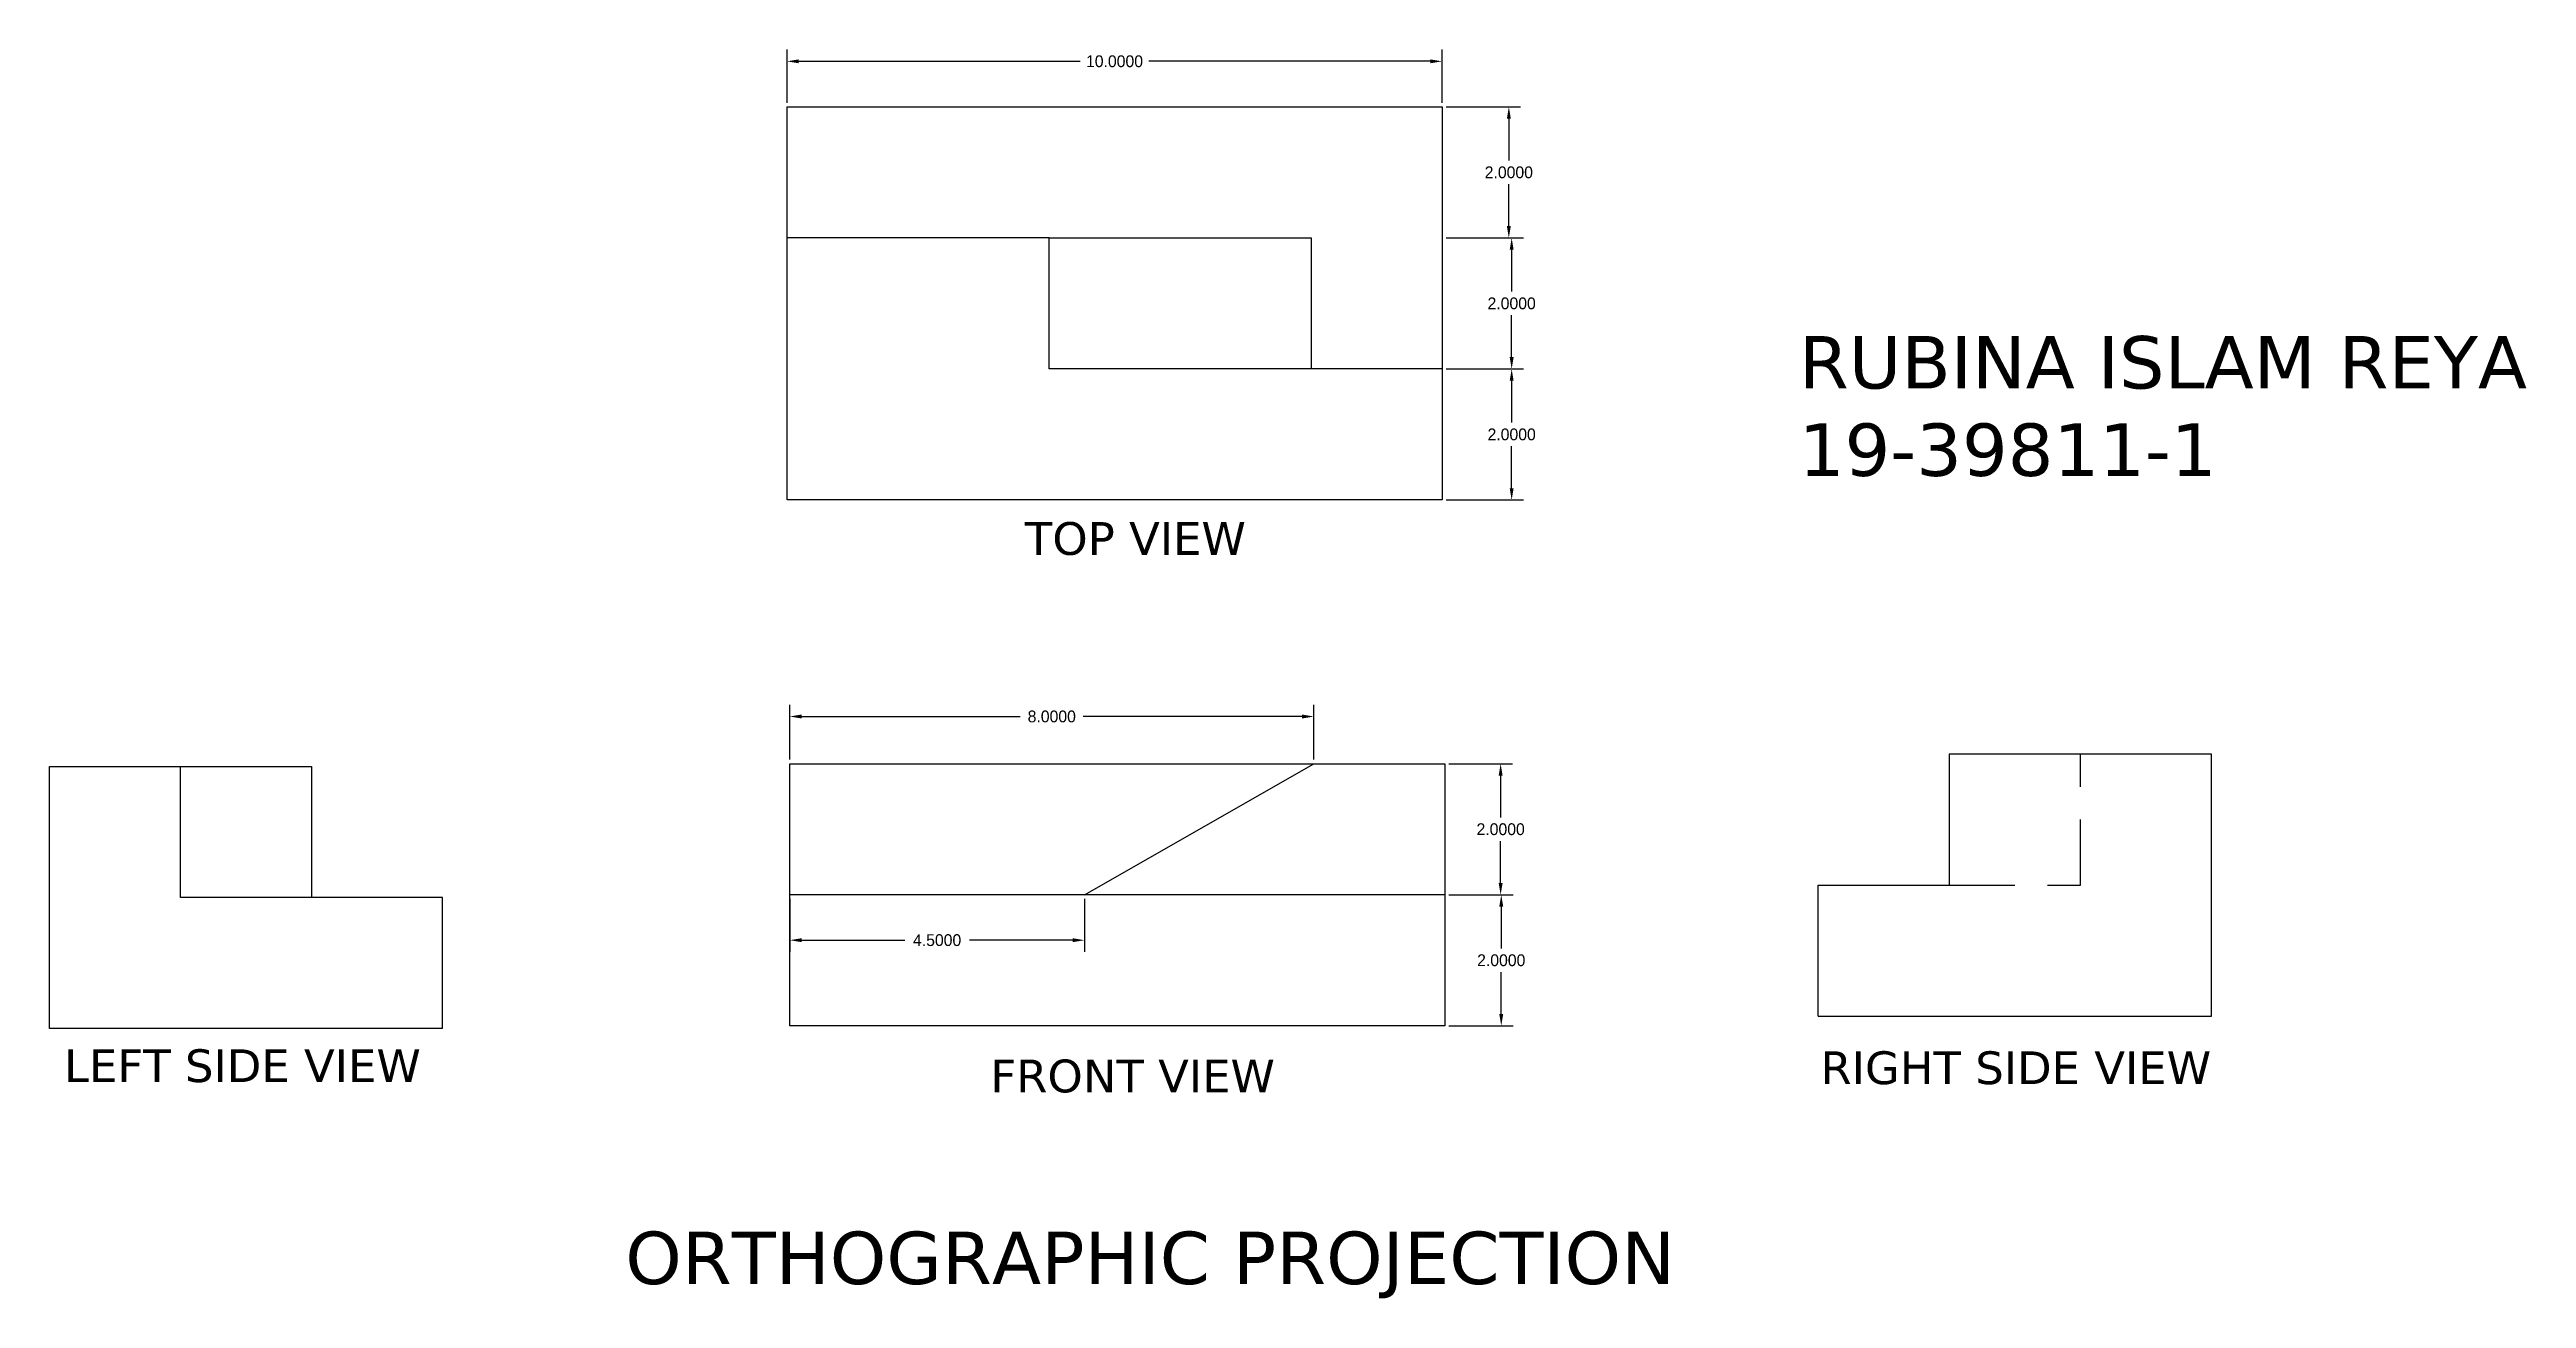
# Model space of a CAD drawing. Header units: inches. Extents: x 38.5 to 76.3, y 26.4 to 45.5.
import ezdxf

# ---------------------------------------------------------------- set-up
doc = ezdxf.new("R2010")
doc.units = ezdxf.units.IN
doc.header["$MEASUREMENT"] = 0
doc.linetypes.add('DASHEDX2', pattern=[1.5, 1, -0.5])
doc.layers.add('Layer1', color=7, linetype='DASHEDX2')
doc.dimstyles.get("Standard").update_dxf_attribs({"dimtxt": 0.18, "dimasz": 0.18, "dimexe": 0.18, "dimexo": 0.0625, "dimgap": 0.09, "dimtad": 0, "dimtih": 1, "dimtoh": 1, "dimdec": 4, "dimzin": 0, "dimdsep": 46, "dimtxsty": 'Standard', "dimcen": 0.09, "dimadec": 0, "dimazin": 0, "dimtfac": 1, "dimtdec": 4, "dimtofl": 0, "dimtmove": 0, "dimatfit": 3, "dimfxl": 0, "dimtolj": 1, "dimtzin": 0, "dimarcsym": 0})

# ---------------------------------------------------------------- blocks, each defined once
blk = doc.blocks.new('*D1')
at = {"color": 0, "lineweight": -2}
for p, q in [((49.76, 44.654), (49.76, 45.466)), ((59.76, 44.654), (59.76, 45.466)), ((49.94, 45.286), (54.235, 45.286)), ((59.58, 45.286), (55.285, 45.286))]:
    blk.add_line(p, q, dxfattribs=at)
at = {"color": 0}
for points in [[(49.94, 45.316), (49.94, 45.256), (49.76, 45.286)], [(59.58, 45.316), (59.58, 45.256), (59.76, 45.286)]]:
    blk.add_solid(points, dxfattribs=at)
at = {"layer": 'Defpoints', "color": 0}
for p in [(59.76, 45.286), (49.76, 44.591), (59.76, 44.591)]:
    blk.add_point(p, dxfattribs=at)
at = {"color": 0, "insert": (54.76, 45.286), "char_height": 0.18, "attachment_point": 5}
blk.add_mtext('\\A1;10.0000', dxfattribs=at)
blk = doc.blocks.new('*D2')
at = {"color": 0, "lineweight": -2}
for p, q in [((59.823, 44.591), (60.96, 44.591)), ((60.78, 44.411), (60.78, 43.771)), ((60.78, 42.771), (60.78, 43.411)), ((59.823, 42.591), (60.96, 42.591))]:
    blk.add_line(p, q, dxfattribs=at)
at = {"color": 0}
for points in [[(60.75, 44.411), (60.81, 44.411), (60.78, 44.591)], [(60.75, 42.771), (60.81, 42.771), (60.78, 42.591)]]:
    blk.add_solid(points, dxfattribs=at)
at = {"layer": 'Defpoints', "color": 0}
for p in [(59.76, 44.591), (59.76, 42.591), (60.78, 42.591)]:
    blk.add_point(p, dxfattribs=at)
at = {"color": 0, "insert": (60.78, 43.591), "char_height": 0.18, "attachment_point": 5}
blk.add_mtext('\\A1;2.0000', dxfattribs=at)
blk = doc.blocks.new('*D3')
at = {"color": 0, "lineweight": -2}
for p, q in [((59.823, 42.591), (61.003, 42.591)), ((60.823, 42.411), (60.823, 41.771)), ((60.823, 40.771), (60.823, 41.411)), ((59.823, 40.591), (61.003, 40.591))]:
    blk.add_line(p, q, dxfattribs=at)
at = {"color": 0}
for points in [[(60.793, 42.411), (60.853, 42.411), (60.823, 42.591)], [(60.793, 40.771), (60.853, 40.771), (60.823, 40.591)]]:
    blk.add_solid(points, dxfattribs=at)
at = {"layer": 'Defpoints', "color": 0}
for p in [(59.76, 42.591), (59.76, 40.591), (60.823, 40.591)]:
    blk.add_point(p, dxfattribs=at)
at = {"color": 0, "insert": (60.823, 41.591), "char_height": 0.18, "attachment_point": 5}
blk.add_mtext('\\A1;2.0000', dxfattribs=at)
blk = doc.blocks.new('*D4')
at = {"color": 0, "lineweight": -2}
for p, q in [((59.823, 40.591), (61.003, 40.591)), ((60.823, 40.411), (60.823, 39.771)), ((60.823, 38.771), (60.823, 39.411)), ((59.823, 38.591), (61.003, 38.591))]:
    blk.add_line(p, q, dxfattribs=at)
at = {"color": 0}
for points in [[(60.793, 40.411), (60.853, 40.411), (60.823, 40.591)], [(60.793, 38.771), (60.853, 38.771), (60.823, 38.591)]]:
    blk.add_solid(points, dxfattribs=at)
at = {"layer": 'Defpoints', "color": 0}
for p in [(59.76, 40.591), (59.76, 38.591), (60.823, 38.591)]:
    blk.add_point(p, dxfattribs=at)
at = {"color": 0, "insert": (60.823, 39.591), "char_height": 0.18, "attachment_point": 5}
blk.add_mtext('\\A1;2.0000', dxfattribs=at)
blk = doc.blocks.new('*D5')
at = {"color": 0, "lineweight": -2}
for p, q in [((49.802, 34.628), (49.802, 35.466)), ((49.982, 35.286), (53.322, 35.286)), ((57.622, 35.286), (54.282, 35.286)), ((57.802, 34.628), (57.802, 35.466))]:
    blk.add_line(p, q, dxfattribs=at)
at = {"color": 0}
for points in [[(49.982, 35.316), (49.982, 35.256), (49.802, 35.286)], [(57.622, 35.316), (57.622, 35.256), (57.802, 35.286)]]:
    blk.add_solid(points, dxfattribs=at)
at = {"layer": 'Defpoints', "color": 0}
for p in [(57.802, 35.286), (49.802, 34.565), (57.802, 34.565)]:
    blk.add_point(p, dxfattribs=at)
at = {"color": 0, "insert": (53.802, 35.286), "char_height": 0.18, "attachment_point": 5}
blk.add_mtext('\\A1;8.0000', dxfattribs=at)
blk = doc.blocks.new('*D6')
at = {"color": 0, "lineweight": -2}
for p, q in [((49.802, 32.503), (49.802, 31.692)), ((54.302, 32.503), (54.302, 31.692)), ((49.982, 31.872), (51.557, 31.872)), ((54.122, 31.872), (52.547, 31.872))]:
    blk.add_line(p, q, dxfattribs=at)
at = {"color": 0}
for points in [[(49.982, 31.902), (49.982, 31.842), (49.802, 31.872)], [(54.122, 31.902), (54.122, 31.842), (54.302, 31.872)]]:
    blk.add_solid(points, dxfattribs=at)
at = {"layer": 'Defpoints', "color": 0}
for p in [(49.802, 32.565), (54.302, 32.565), (54.302, 31.872)]:
    blk.add_point(p, dxfattribs=at)
at = {"color": 0, "insert": (52.052, 31.872), "char_height": 0.18, "attachment_point": 5}
blk.add_mtext('\\A1;4.5000', dxfattribs=at)
blk = doc.blocks.new('*D7')
at = {"color": 0, "lineweight": -2}
for p, q in [((59.865, 34.565), (60.835, 34.565)), ((60.655, 34.385), (60.655, 33.745)), ((60.655, 32.745), (60.655, 33.385)), ((59.865, 32.565), (60.835, 32.565))]:
    blk.add_line(p, q, dxfattribs=at)
at = {"color": 0}
for points in [[(60.625, 34.385), (60.685, 34.385), (60.655, 34.565)], [(60.625, 32.745), (60.685, 32.745), (60.655, 32.565)]]:
    blk.add_solid(points, dxfattribs=at)
at = {"layer": 'Defpoints', "color": 0}
for p in [(59.802, 34.565), (59.802, 32.565), (60.655, 32.565)]:
    blk.add_point(p, dxfattribs=at)
at = {"color": 0, "insert": (60.655, 33.565), "char_height": 0.18, "attachment_point": 5}
blk.add_mtext('\\A1;2.0000', dxfattribs=at)
blk = doc.blocks.new('*D8')
at = {"color": 0, "lineweight": -2}
for p, q in [((59.865, 32.565), (60.844, 32.565)), ((60.664, 32.385), (60.664, 31.745)), ((60.664, 30.745), (60.664, 31.385)), ((59.865, 30.565), (60.844, 30.565))]:
    blk.add_line(p, q, dxfattribs=at)
at = {"color": 0}
for points in [[(60.634, 32.385), (60.694, 32.385), (60.664, 32.565)], [(60.634, 30.745), (60.694, 30.745), (60.664, 30.565)]]:
    blk.add_solid(points, dxfattribs=at)
at = {"layer": 'Defpoints', "color": 0}
for p in [(59.802, 32.565), (59.802, 30.565), (60.664, 30.565)]:
    blk.add_point(p, dxfattribs=at)
at = {"color": 0, "insert": (60.664, 31.565), "char_height": 0.18, "attachment_point": 5}
blk.add_mtext('\\A1;2.0000', dxfattribs=at)

msp = doc.modelspace()

# ---------------------------------------------------------------- linework, layer by layer
for p, q in [((49.76017, 44.59127), (59.76017, 44.59127)), ((49.76017, 38.59127), (49.76017, 44.59127)), ((59.76017, 44.59127), (59.76017, 42.59127)), ((53.76017, 42.59127), (49.76017, 42.59127)), ((53.76017, 40.59127), (53.76017, 42.59127)), ((53.76017, 42.59127), (57.76017, 42.59127)), ((57.76017, 42.59127), (57.76017, 40.59127)), ((59.76017, 42.59127), (59.76017, 40.59127)), ((59.76017, 40.59127), (53.76017, 40.59127)), ((59.76017, 40.59127), (59.76017, 38.59127)), ((59.76017, 38.59127), (49.76017, 38.59127)), ((38.50151, 32.52481), (38.50151, 34.52481)), ((38.50151, 34.52481), (42.50151, 34.52481)), ((40.50151, 32.52481), (40.50151, 34.52481)), ((42.50151, 34.52481), (42.50151, 32.52481)), ((49.80234, 34.56533), (57.80234, 34.56533)), ((49.80234, 30.56533), (49.80234, 34.56533)), ((54.30234, 32.56533), (57.80234, 34.56533)), ((57.80234, 34.56533), (59.80234, 34.56533)), ((59.80234, 34.56533), (59.80234, 32.56533)), ((71.50476, 34.71172), (67.50476, 34.71172)), ((67.50476, 34.71172), (67.50476, 32.71172)), ((71.50476, 32.71172), (71.50476, 34.71172)), ((38.50151, 30.52481), (38.50151, 32.52481)), ((44.50151, 32.52481), (40.50151, 32.52481)), ((44.50151, 30.52481), (44.50151, 32.52481)), ((54.30234, 32.56533), (49.80234, 32.56533)), ((59.80234, 32.56533), (54.30234, 32.56533)), ((59.80234, 32.56533), (59.80234, 30.56533)), ((65.50476, 30.71172), (65.50476, 32.71172)), ((65.50476, 32.71172), (67.50476, 32.71172)), ((71.50476, 30.71172), (71.50476, 32.71172)), ((65.50476, 30.71172), (71.50476, 30.71172)), ((44.50151, 30.52481), (38.50151, 30.52481)), ((59.80234, 30.56533), (49.80234, 30.56533))]:
    msp.add_line(p, q)
at = {"layer": 'Layer1'}
for p, q in [((69.50476, 32.71172), (69.50476, 34.71172)), ((67.50476, 32.71172), (69.50476, 32.71172))]:
    msp.add_line(p, q, dxfattribs=at)

# ---------------------------------------------------------------- texts
at = {"attachment_point": 1}
for s, insert, char_height, width in [('{\\fVerdana|b0|i0|c0|p34;TOP VIEW\\H200x;\\P\\H5x;       TOP VIEW}', (51.86591, 38.25432), 0.0005, 6.2716279), ('{\\fVerdana|b0|i0|c0|p34;   LEFT SIDE VIEW}', (38.06833, 30.20658), 0.5, 8.7489211), ('{\\fVerdana|b0|i0|c0|p34;   FRONT VIEW}', (52.21085, 30.05001), 0.5, 5.9266884), ('{\\fVerdana|b0|i0|c0|p34;RIGHT SIDE VIEW}', (65.53806, 30.17527), 0.5, 7.9022511)]:
    msp.add_mtext(s, dxfattribs=dict(at, insert=insert, char_height=char_height, width=width))
at = {"layer": 'Layer1', "char_height": 0.8, "attachment_point": 1}
for s, insert, width in [('{\\fVerdana|b0|i0|c0|p34;RUBINA ISLAM REYA\\P19-39811-1}', (65.20717, 41.09261), 13.3050186), ('{\\fVerdana|b0|i0|c0|p34;ORTHOGRAPHIC PROJECTION}', (47.29088, 27.42363), 18.7155286)]:
    msp.add_mtext(s, dxfattribs=dict(at, insert=insert, width=width))

# ---------------------------------------------------------------- dimensions: what is measured, and where the dimension line sits
for p1, p2, distance, picture, middle in [((49.76017, 44.59127), (59.76017, 44.59127), 0.69456, '*D1', (54.76017, 45.28583)), ((59.76017, 44.59127), (59.76017, 42.59127), 1.01957, '*D2', (60.77974, 43.59127)), ((59.76017, 42.59127), (59.76017, 40.59127), 1.06305, '*D3', (60.82322, 41.59127)), ((59.76017, 40.59127), (59.76017, 38.59127), 1.06305, '*D4', (60.82322, 39.59127)), ((49.80234, 34.56533), (57.80234, 34.56533), 0.7204, '*D5', (53.80234, 35.28573)), ((59.80234, 34.56533), (59.80234, 32.56533), 0.85258, '*D7', (60.65492, 33.56533)), ((49.80234, 32.56533), (54.30234, 32.56533), -0.69368, '*D6', (52.05234, 31.87165)), ((59.80234, 32.56533), (59.80234, 30.56533), 0.86195, '*D8', (60.66429, 31.56533))]:
    dim = msp.add_aligned_dim(p1=p1, p2=p2, distance=distance, dimstyle='Standard')
    dim.commit()
    dim.dimension.update_dxf_attribs({"geometry": picture, "text_midpoint": middle})

doc.saveas('drawing.dxf')
